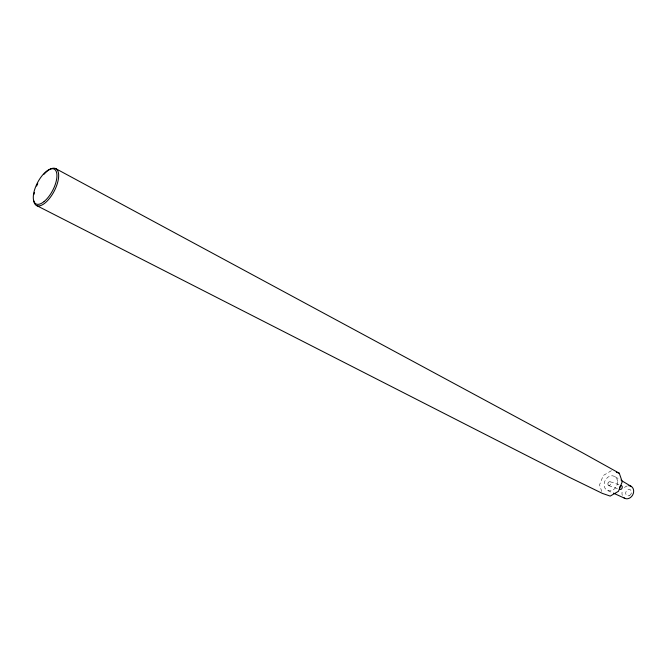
<?xml version="1.0" encoding="UTF-8"?>
<svg xmlns="http://www.w3.org/2000/svg" width="667" height="667" viewBox="0 0 667 667"><rect width="100%" height="100%" fill="white"/><g stroke="black" fill="none" stroke-linecap="round" stroke-linejoin="round"><path stroke-width="0.5" stroke-dasharray="3.33 2.5" d="M611.422 470.669L603.276 475.496L599.541 484.876L601.751 491.504M608.171 485.059L609.371 485.676A2.109 1.309 -81.9 0 0 610.455 484.242A2.109 1.359 -62.2 0 0 610.705 482.308L609.513 481.691A2.109 1.359 -62.2 0 0 608.054 482.983M610.272 481.766L619.66 484.901M608.729 485.651L618.109 488.811M607.904 490.645L612.489 492.73M615.191 476.797L620.368 479.906M608.154 485.051A2.109 1.309 -81.9 0 1 608.037 483.016M622.319 495.431A6.787 5.561 -62.3 0 1 622.536 490.47M624.479 487.577A6.787 5.561 -62.3 0 1 627.322 485.926M617.55 481.441L617.175 479.598A7.887 6.37 -62.3 0 0 606.111 478.956A7.887 6.37 -62.3 0 0 608.496 490.812A7.887 6.37 -62.3 0 0 617.55 481.441M629.573 495.489A3.36 2.76 -62.3 0 0 630.457 489.878A3.36 2.76 -62.3 0 0 625.738 492.621A3.36 2.76 -62.3 0 0 629.573 495.489"/><path stroke-width="1" d="M620.944 485.518L622.036 486.101A2.126 1.201 -81 0 1 622.094 488.152A2.126 1.251 -62.2 0 1 620.694 489.495L619.601 488.911A2.143 1.259 -62.2 0 1 619.693 487.494M616.333 472.269L619.284 473.228L622.236 481.774L618.459 491.287L610.205 496.098L602.376 493.397L569.568 477.397L36.36 205.428M613.407 493.138L625.312 498.549M55.711 168.609L582.516 452.785L619.284 473.228M621.227 480.423L631.582 486.635M619.901 486.96A2.126 1.201 -81 0 1 620.927 485.501M628.839 485.718A6.787 5.561 -62.3 0 1 633.317 489.053L633.65 490.645A6.787 5.561 -62.3 0 1 630.498 497.515A6.787 5.561 -62.3 0 1 624.029 497.865M43.98 174.287A20.802 9.038 -62.3 0 1 58.504 173.228A20.802 9.038 -62.3 0 1 48.149 200.008A20.802 9.038 -62.3 0 1 33.742 200.767M34.009 194.347A20.802 9.038 -62.3 0 1 34.401 192.505M36.602 186.068A20.802 9.038 -62.3 0 1 37.736 183.633M44.114 201.526A19.626 8.513 -62.3 0 0 55.828 170.694A19.626 8.513 -62.3 0 0 35.409 187.385A19.626 8.513 -62.3 0 0 44.114 201.526"/></g></svg>
